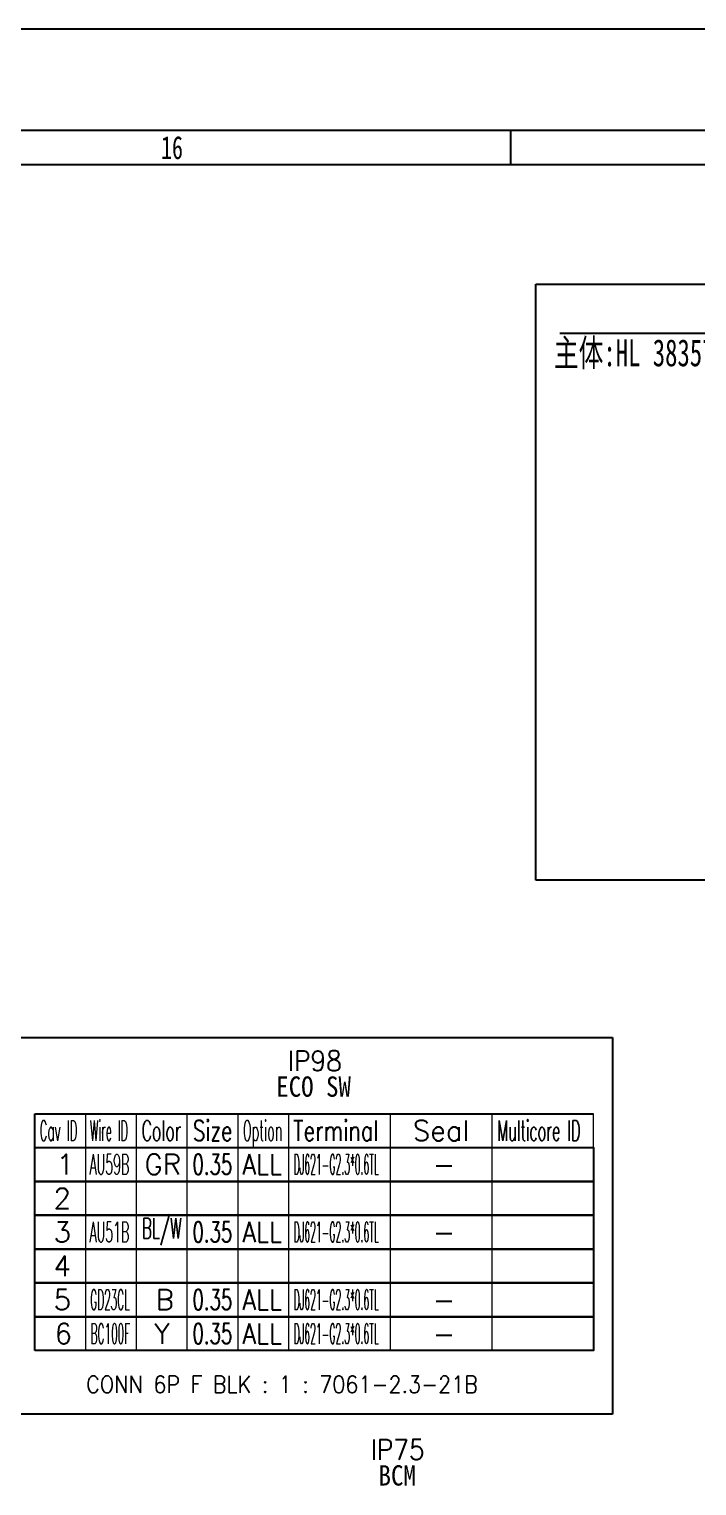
# Model space of a CAD drawing. Header units: inches. Extents: x 47316 to 59086, y 3141 to 11743.
# Drawn here: x 51796.8 to 51895.4, y 8858.2 to 9073.5 of the extents above; entities that cross this region are included whole.
import ezdxf

# ---------------------------------------------------------------- set-up
doc = ezdxf.new("R2010")
doc.units = ezdxf.units.IN
doc.header["$MEASUREMENT"] = 0
doc.layers.add('___SHELL', color=7, linetype='Continuous')
doc.styles.add('HZ', font='', dxfattribs={"width": 0.67, "height": 4})
doc.styles.add('MtX_FangSong_GB2312', font='')
doc.styles.get("Standard").update_dxf_attribs({"font": ''})
doc.styles.get('HZ').set_extended_font_data('SimSun')
doc.styles.get('MtX_FangSong_GB2312').set_extended_font_data('FangSong_GB2312')
doc.styles.get('Standard').set_extended_font_data('SimSun')

msp = doc.modelspace()

# ---------------------------------------------------------------- linework, layer by layer
at = {"color": 0, "lineweight": -2}
for p, q in [((56191.93, 9073.45), (50247.93, 9073.45)), ((56067.93, 9058.45), (50267.93, 9058.45)), ((51867.93, 9053.45), (51867.93, 9058.45)), ((50267.93, 9053.45), (56171.93, 9053.45)), ((51871.6, 9035.76), (51963.63, 9035.76)), ((51871.6, 8947.68), (51871.6, 9035.76)), ((51963.63, 8947.68), (51871.6, 8947.68))]:
    msp.add_line(p, q, dxfattribs=at)
at = {"color": 1}
for p, q in [((51794.64, 8924.45), (51882.91, 8924.45)), ((51882.91, 8924.45), (51882.91, 8868.8)), ((51882.91, 8868.8), (51794.64, 8868.8))]:
    msp.add_line(p, q, dxfattribs=at)
at = {"color": 0, "linetype": 'Continuous', "lineweight": -2}
for p, q in [((51797.64, 8913.19), (51880.14, 8913.19)), ((51797.64, 8908.19), (51797.64, 8913.19)), ((51797.64, 8908.19), (51880.14, 8908.19))]:
    msp.add_line(p, q, dxfattribs=at)
at = {"color": 7, "linetype": 'Continuous', "lineweight": 15}
for p, q in [((51805.14, 8908.19), (51805.14, 8913.19)), ((51812.64, 8908.19), (51812.64, 8913.19)), ((51820.14, 8908.19), (51820.14, 8913.19)), ((51827.64, 8908.19), (51827.64, 8913.19)), ((51835.14, 8908.19), (51835.14, 8913.19)), ((51850.14, 8908.19), (51850.14, 8913.19)), ((51865.14, 8908.19), (51865.14, 8913.19)), ((51880.14, 8908.19), (51880.14, 8913.19))]:
    msp.add_line(p, q, dxfattribs=at)
at = {"color": 102, "linetype": 'Continuous', "lineweight": 15}
for p, q in [((51805.14, 8903.19), (51805.14, 8908.19)), ((51812.64, 8903.19), (51812.64, 8908.19)), ((51820.14, 8903.19), (51820.14, 8908.19)), ((51827.64, 8903.19), (51827.64, 8908.19)), ((51835.14, 8903.19), (51835.14, 8908.19)), ((51850.14, 8903.19), (51850.14, 8908.19)), ((51865.14, 8903.19), (51865.14, 8908.19)), ((51805.14, 8898.19), (51805.14, 8903.19)), ((51812.64, 8898.19), (51812.64, 8903.19)), ((51820.14, 8898.19), (51820.14, 8903.19)), ((51827.64, 8898.19), (51827.64, 8903.19)), ((51835.14, 8898.19), (51835.14, 8903.19)), ((51850.14, 8898.19), (51850.14, 8903.19)), ((51865.14, 8898.19), (51865.14, 8903.19)), ((51805.14, 8893.19), (51805.14, 8898.19)), ((51812.64, 8893.19), (51812.64, 8898.19)), ((51820.14, 8893.19), (51820.14, 8898.19)), ((51827.64, 8893.19), (51827.64, 8898.19)), ((51835.14, 8893.19), (51835.14, 8898.19)), ((51850.14, 8893.19), (51850.14, 8898.19)), ((51865.14, 8893.19), (51865.14, 8898.19)), ((51805.14, 8888.19), (51805.14, 8893.19)), ((51812.64, 8888.19), (51812.64, 8893.19)), ((51820.14, 8888.19), (51820.14, 8893.19)), ((51827.64, 8888.19), (51827.64, 8893.19)), ((51835.14, 8888.19), (51835.14, 8893.19)), ((51850.14, 8888.19), (51850.14, 8893.19)), ((51865.14, 8888.19), (51865.14, 8893.19)), ((51805.14, 8883.19), (51805.14, 8888.19)), ((51812.64, 8883.19), (51812.64, 8888.19)), ((51820.14, 8883.19), (51820.14, 8888.19)), ((51827.64, 8883.19), (51827.64, 8888.19)), ((51835.14, 8883.19), (51835.14, 8888.19)), ((51850.14, 8883.19), (51850.14, 8888.19)), ((51865.14, 8883.19), (51865.14, 8888.19)), ((51805.14, 8878.19), (51805.14, 8883.19)), ((51812.64, 8878.19), (51812.64, 8883.19)), ((51820.14, 8878.19), (51820.14, 8883.19)), ((51827.64, 8878.19), (51827.64, 8883.19)), ((51835.14, 8878.19), (51835.14, 8883.19)), ((51850.14, 8878.19), (51850.14, 8883.19)), ((51865.14, 8878.19), (51865.14, 8883.19))]:
    msp.add_line(p, q, dxfattribs=at)
at = {"color": 0, "linetype": 'Continuous', "lineweight": -2}
for points in [[(51797.64, 8903.19), (51797.64, 8908.19), (51880.14, 8908.19), (51880.14, 8903.19)], [(51797.64, 8898.19), (51797.64, 8903.19), (51880.14, 8903.19), (51880.14, 8898.19)], [(51797.64, 8893.19), (51797.64, 8898.19), (51880.14, 8898.19), (51880.14, 8893.19)], [(51797.64, 8888.19), (51797.64, 8893.19), (51880.14, 8893.19), (51880.14, 8888.19)], [(51797.64, 8883.19), (51797.64, 8888.19), (51880.14, 8888.19), (51880.14, 8883.19)], [(51797.64, 8878.19), (51797.64, 8883.19), (51880.14, 8883.19), (51880.14, 8878.19)]]:
    msp.add_lwpolyline(points, close=True, dxfattribs=at)
at = {"layer": '___SHELL', "color": 7, "lineweight": -2}
msp.add_line((51913.97, 9028.49), (51875.15, 9028.49), dxfattribs=at)

# ---------------------------------------------------------------- texts
at = {"color": 0, "lineweight": -2, "style": 'MtX_FangSong_GB2312', "width": 0.7}
msp.add_text('16', height=3.4, dxfattribs=at).set_placement((51816.26, 9054.25))
at = {"color": 6, "linetype": 'Continuous', "lineweight": 20, "char_height": 3, "attachment_point": 1}
for s, insert, width in [('\\Fromans.shx;\\W0.9000000000;\\T1.0000000000;\\o\\lIP98', (51834.97, 8922.5), 8.8714), ('\\f黑体|b0|i0|c1|p0;\\W0.9000000000;\\T1.0000000000;\\o\\lECO SW', (51833.28, 8918.69), 11.6494), ('\\Fromans.shx;\\W0.9000000000;\\T1.0000000000;\\o\\lIP75', (51847.2, 8865.06), 8.8714), ('\\f黑体|b0|i0|c1|p0;\\W0.9000000000;\\T1.0000000000;\\o\\lBCM', (51848.38, 8861.24), 5.8247)]:
    msp.add_mtext(s, dxfattribs=dict(at, insert=insert, width=width))
at = {"color": 7, "linetype": 'Continuous', "lineweight": 15, "char_height": 3, "attachment_point": 1}
for s, insert, width in [('\\Fromans.shx;\\W0.4292452830;\\T1.0000000000;\\o\\lCav ID', (51798.33, 8912.19), 6.5), ('\\Fromans.shx;\\W0.4026548673;\\T1.0000000000;\\o\\lWire ID', (51805.76, 8912.19), 6.5), ('\\Fromans.shx;\\W0.5687500000;\\T1.0000000000;\\o\\lColor', (51813.39, 8912.19), 6.5), ('\\Fromans.shx;\\W0.7222222222;\\T1.0000000000;\\o\\lSize', (51820.95, 8912.19), 6.5), ('\\Fromans.shx;\\W0.4595959596;\\T1.0000000000;\\o\\lOption', (51828.34, 8912.19), 6.5), ('\\Fromans.shx;\\W0.7480916031;\\T1.0000000000;\\o\\lTerminal', (51835.75, 8912.19), 14), ('\\Fromans.shx;\\W1.0000000000;\\T1.0000000000;\\o\\lSeal', (51853.43, 8912.19), 9.2857), ('\\Fromans.shx;\\W0.5185185185;\\T1.0000000000;\\o\\lMulticore ID', (51865.94, 8912.19), 14), ('\\Fromans.shx;\\W1.0000000000;\\T1.0000000000;\\o\\l1', (51800.82, 8907.19), 2.8571), ('\\Fromans.shx;\\W1.0000000000;\\T1.0000000000;\\o\\l2', (51800.39, 8902.19), 2.8571), ('\\Fromans.shx;\\W1.0000000000;\\T1.0000000000;\\o\\l3', (51800.39, 8897.19), 2.8571), ('\\Fromans.shx;\\W1.0000000000;\\T1.0000000000;\\o\\l4', (51800.39, 8892.19), 2.8571), ('\\Fromans.shx;\\W1.0000000000;\\T1.0000000000;\\o\\l5', (51800.39, 8887.19), 2.8571), ('\\Fromans.shx;\\W1.0000000000;\\T1.0000000000;\\o\\l6', (51800.54, 8882.19), 2.8571)]:
    msp.add_mtext(s, dxfattribs=dict(at, insert=insert, width=width))
at = {"color": 21, "linetype": 'Continuous', "lineweight": 15, "char_height": 3, "attachment_point": 1}
for s, insert, width in [('\\Fromans.shx;\\W0.4504950495;\\T1.0000000000;\\o\\lAU59B', (51805.71, 8907.19), 6.5), ('\\Fromans.shx;\\W0.6500000000;\\T1.0000000000;\\o\\l0.35', (51820.92, 8907.19), 6.5), ('\\Fromans.shx;\\W0.3344709898;\\T1.0000000000;\\o\\lDJ621-G2.3*0.6TL', (51835.83, 8907.19), 14), ('\\Fromans.shx;\\W0.4504950495;\\T1.0000000000;\\o\\lAU51B', (51805.71, 8897.19), 6.5), ('\\Fromans.shx;\\W0.6500000000;\\T1.0000000000;\\o\\l0.35', (51820.92, 8897.19), 6.5), ('\\Fromans.shx;\\W0.3344709898;\\T1.0000000000;\\o\\lDJ621-G2.3*0.6TL', (51835.83, 8897.19), 14), ('\\Fromans.shx;\\W0.3791666667;\\T1.0000000000;\\o\\lGD23CL', (51805.8, 8887.19), 6.5), ('\\Fromans.shx;\\W0.6500000000;\\T1.0000000000;\\o\\l0.35', (51820.92, 8887.19), 6.5), ('\\Fromans.shx;\\W0.3344709898;\\T1.0000000000;\\o\\lDJ621-G2.3*0.6TL', (51835.83, 8887.19), 14), ('\\Fromans.shx;\\W0.3791666667;\\T1.0000000000;\\o\\lBC100F', (51805.86, 8882.19), 6.5), ('\\Fromans.shx;\\W0.6500000000;\\T1.0000000000;\\o\\l0.35', (51820.92, 8882.19), 6.5), ('\\Fromans.shx;\\W0.3344709898;\\T1.0000000000;\\o\\lDJ621-G2.3*0.6TL', (51835.83, 8882.19), 14)]:
    msp.add_mtext(s, dxfattribs=dict(at, insert=insert, width=width))
at = {"color": 140, "linetype": 'Continuous', "lineweight": 15, "char_height": 3, "attachment_point": 1}
for s, insert, width in [('\\Fromans.shx;\\W1.0000000000;\\T1.0000000000;\\o\\lGR', (51813.82, 8907.19), 6), ('\\Fromans.shx;\\W0.8750000000;\\T1.0000000000;\\o\\lALL', (51828.27, 8907.19), 6.5), ('\\Fromans.shx;\\W1.0000000000;\\T1.0000000000;\\o\\l-', (51856.36, 8907.19), 3.7143), ('\\Fromans.shx;\\W0.5416666667;\\T1.0000000000;\\o\\lBL/W', (51813.45, 8897.76), 6.5), ('\\Fromans.shx;\\W0.8750000000;\\T1.0000000000;\\o\\lALL', (51828.27, 8897.19), 6.5), ('\\Fromans.shx;\\W1.0000000000;\\T1.0000000000;\\o\\l-', (51856.36, 8897.19), 3.7143), ('\\Fromans.shx;\\W1.0000000000;\\T1.0000000000;\\o\\lB', (51815.46, 8887.19), 3), ('\\Fromans.shx;\\W0.8750000000;\\T1.0000000000;\\o\\lALL', (51828.27, 8887.19), 6.5), ('\\Fromans.shx;\\W1.0000000000;\\T1.0000000000;\\o\\l-', (51856.36, 8887.19), 3.7143), ('\\Fromans.shx;\\W1.0000000000;\\T1.0000000000;\\o\\lY', (51815.25, 8882.19), 2.5714), ('\\Fromans.shx;\\W0.8750000000;\\T1.0000000000;\\o\\lALL', (51828.27, 8882.19), 6.5), ('\\Fromans.shx;\\W1.0000000000;\\T1.0000000000;\\o\\l-', (51856.36, 8882.19), 3.7143)]:
    msp.add_mtext(s, dxfattribs=dict(at, insert=insert, width=width))
at = {"color": 42, "linetype": 'Continuous', "lineweight": 15, "insert": (51805.2, 8874.44), "char_height": 2.5, "width": 68.0357, "attachment_point": 1}
msp.add_mtext('\\Fromans.shx;\\W0.9000000000;\\T1.0000000000;\\o\\lCONN 6P F BLK : 1 : 7061-2.3-21B', dxfattribs=at)
at = {"layer": '___SHELL', "color": 0, "linetype": 'ByBlock', "lineweight": -2, "style": 'HZ', "width": 0.67}
msp.add_text('主体:HL 383578084AAB', height=4, dxfattribs=at).set_placement((51874.27, 9023.63))

doc.saveas('drawing.dxf')
